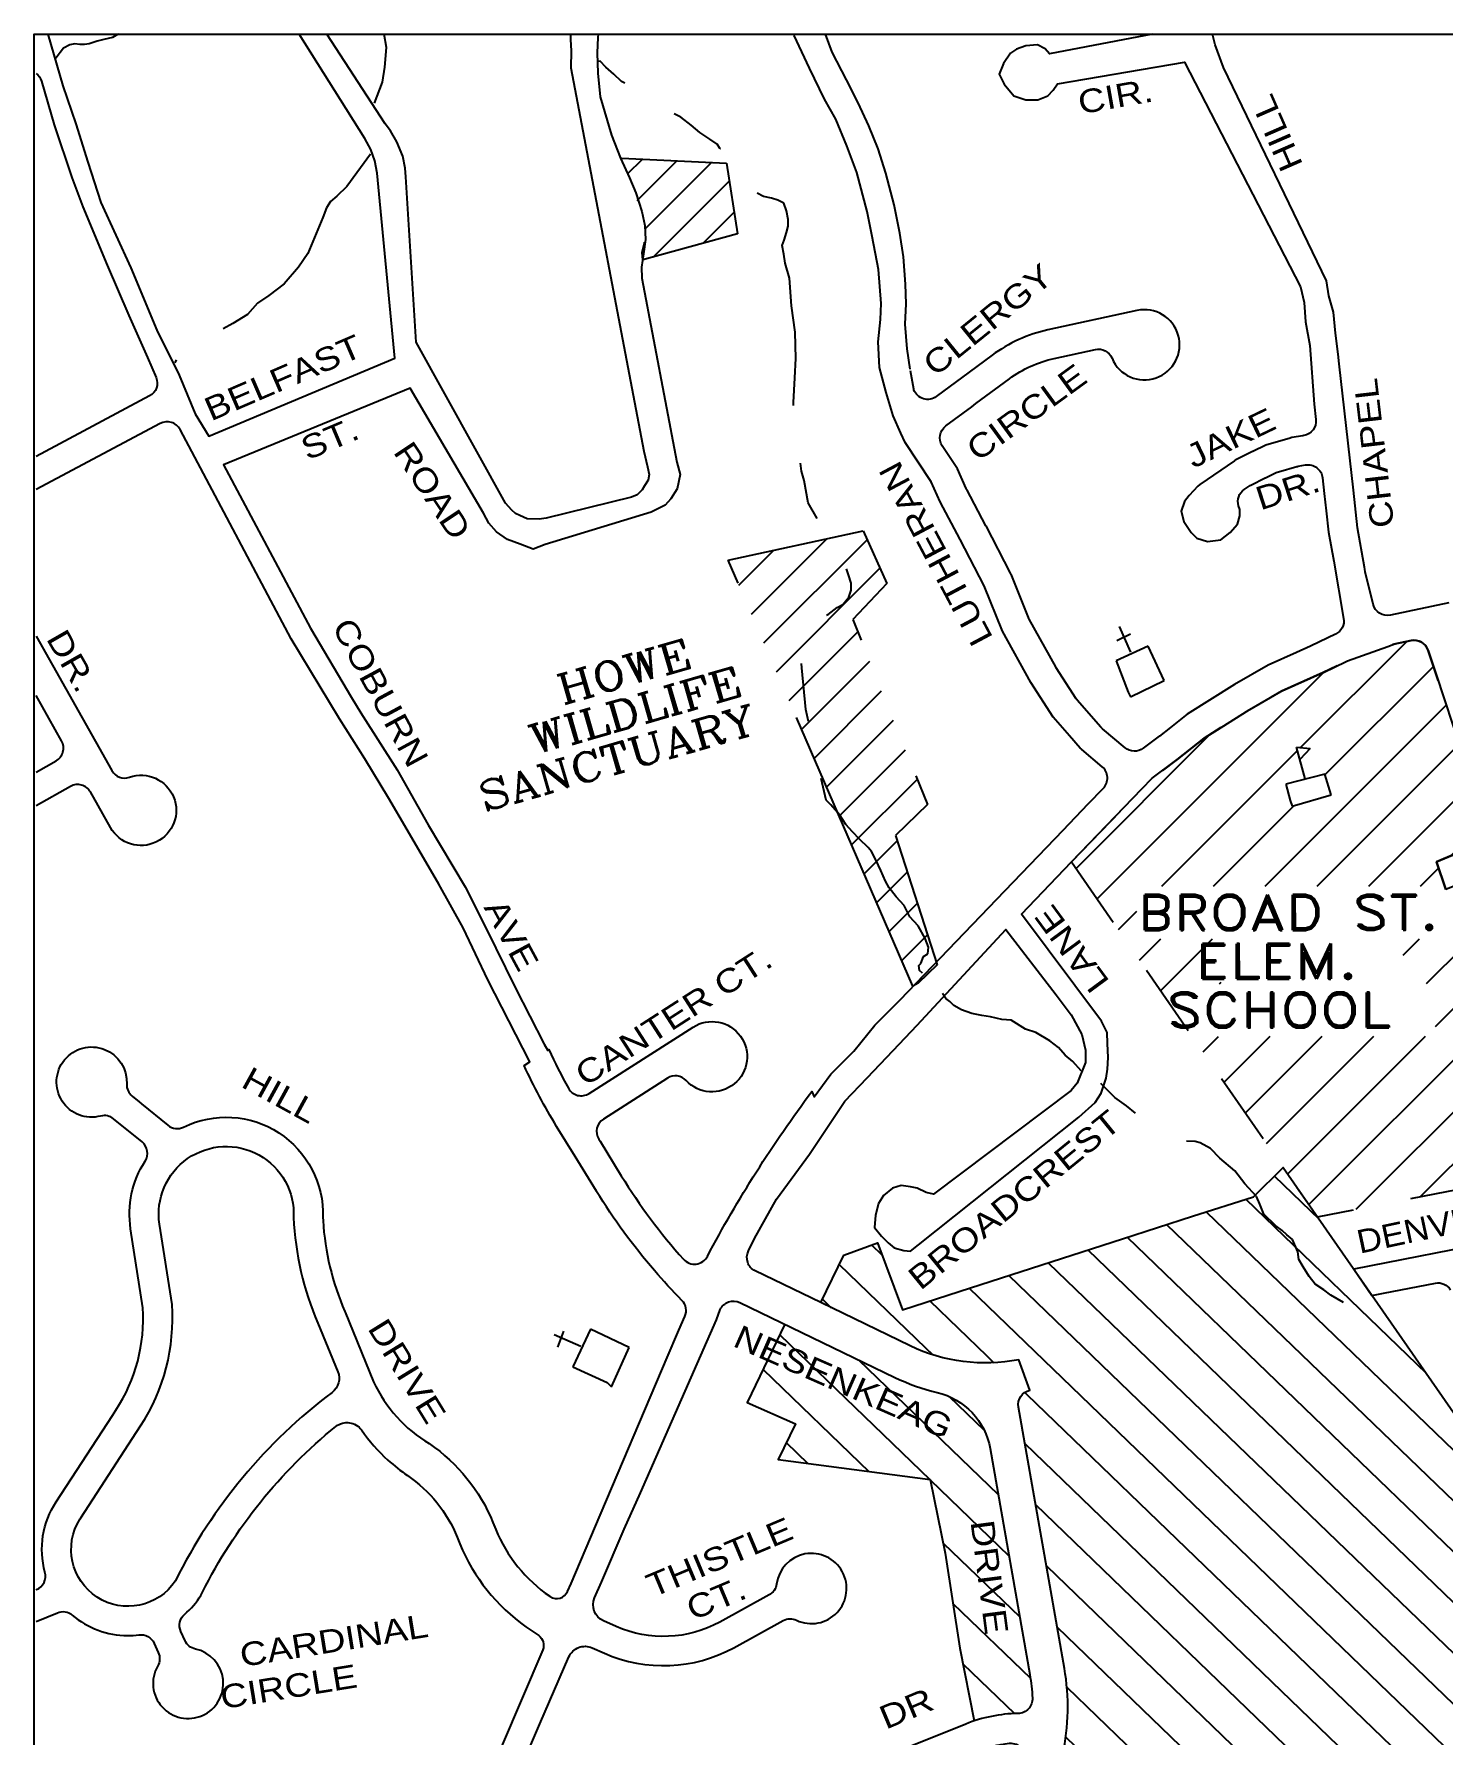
# Paper-space layout 'Cover Sheet' of a CAD drawing. Header units: inches. Extents: x 1.1 to 40.6, y 0.6 to 29.
# Drawn here: x 3.874 to 6.28, y 12.62 to 15.526 of the extents above; entities that cross this region are included whole.
import ezdxf

# ---------------------------------------------------------------- set-up
doc = ezdxf.new("R2010")
doc.units = ezdxf.units.IN
doc.header["$MEASUREMENT"] = 0
for name, pattern in [('DASHED', [0.75, 0.5, -0.25]), ('DASHED4', [0.1875, 0.125, -0.0625]), ('WATER2', [0.56, 0.4, -0.04, 0, -0.04, 0, -0.04, 0, -0.04])]:
    doc.linetypes.add(name, pattern=pattern)
for name, color, linetype in [('N-AREASHAD', 9, 'Continuous'), ('N-BLDG', 1, 'Continuous'), ('N-ELEM', 1, 'DASHED4'), ('N-PROP', 1, 'DASHED'), ('N-RD-MAIN', 1, 'Continuous'), ('N-TEXT', 1, 'Continuous'), ('N-WATER1', 1, 'WATER2'), ('P4TIT', 7, 'Continuous'), ('SITE', 3, 'Continuous')]:
    doc.layers.add(name, color=color, linetype=linetype)
doc.styles.add('ROMAND', font='romand', dxfattribs={"height": 7.874016})
doc.styles.add('TITLEX', font='ROMANC', dxfattribs={"width": 1.2, "height": 0.007628})

# ---------------------------------------------------------------- blocks, each defined once
blk = doc.blocks.new('*X7')
at = {"color": 0}
for p, q in [((12768.4, 27803.3), (12793.7, 27828.6)), ((12784.7, 27757.7), (12852.7, 27825.7)), ((12797.6, 27708.7), (12911.7, 27822.8)), ((12812.1, 27661.3), (12942.2, 27791.4)), ((12897.5, 27684.8), (12950.6, 27737.9))]:
    blk.add_line(p, q, dxfattribs=at)
blk = doc.blocks.new('*X6')
at = {"color": 0}
for p, q in [((12980, 27051.4), (13108.6, 27180)), ((13001.3, 27002.1), (13177.5, 27178.2)), ((12958.6, 27100.7), (13018.3, 27160.5)), ((13022.7, 26952.7), (13199.5, 27129.5)), ((13044.1, 26903.4), (13161.8, 27021.1)), ((13065.5, 26854.1), (13182.1, 26970.6)), ((13086.9, 26804.7), (13202.3, 26920.2)), ((13108.3, 26755.4), (13222.6, 26869.8)), ((13129.6, 26706.1), (13242.9, 26819.4)), ((13151, 26656.8), (13263.2, 26768.9)), ((13172.4, 26607.4), (13228.9, 26663.9)), ((13193.8, 26558.1), (13246, 26610.4)), ((13215.2, 26508.8), (13263.2, 26556.8)), ((13236.6, 26459.5), (13280.4, 26503.3))]:
    blk.add_line(p, q, dxfattribs=at)
blk = doc.blocks.new('*X13')
at = {"color": 0}
for p, q in [((14529.1, 26373.1), (14710.1, 26554.1)), ((14571.1, 26326.8), (14756.3, 26511.9)), ((14182.1, 26114.5), (14570, 26502.4)), ((14469.2, 26136.4), (14778.3, 26445.6)), ((14145.9, 26166.7), (14375.1, 26396)), ((14292.3, 26136.3), (14523.9, 26368)), ((14557.6, 26136.5), (14800.3, 26379.2)), ((14646, 26136.5), (14822.3, 26312.8)), ((14380.7, 26136.4), (14518.2, 26273.8)), ((14786.4, 26188.5), (14844.3, 26246.4)), ((14734.5, 26136.6), (14765.2, 26167.3)), ((14822.9, 26136.6), (14844.9, 26158.6)), ((14841.9, 26067.2), (14888.3, 26113.7)), ((14218.2, 26062.3), (14249.6, 26093.6)), ((14254.4, 26010.1), (14290.7, 26046.3)), ((14290.6, 25957.9), (14379.1, 26046.4)), ((14704.7, 26018.4), (14732.8, 26046.6)), ((14811, 26036.3), (14821.3, 26046.6)), ((14744.6, 25969.9), (14809.2, 26034.5)), ((14390.8, 25969.7), (14393.6, 25972.5)), ((14759.7, 25896.6), (14831.2, 25968.2)), ((14543.8, 25592.3), (14853.2, 25901.8)), ((14362.9, 25853.4), (14389.2, 25879.7)), ((14399.1, 25801.2), (14477.7, 25879.8)), ((14435.3, 25749), (14566.1, 25879.8)), ((14471.5, 25696.8), (14654.5, 25879.8)), ((14507.6, 25644.6), (14743, 25879.9)), ((14624.4, 25584.6), (14875.3, 25835.4)), ((14734.2, 25606), (14897.3, 25769)), ((14844, 25627.4), (14919.3, 25702.7))]:
    blk.add_line(p, q, dxfattribs=at)

psp = doc.layouts.new('Cover Sheet')

# ---------------------------------------------------------------- hatches: boundary and pattern name
at = {"layer": 'SITE'}
h = psp.add_hatch(dxfattribs=at)
h.set_pattern_fill('ANSI31', color=6, scale=0.5, angle=91.0364, style=0)
h.set_pattern_definition([(136.03636, (-1.077634, -0.9665), (-0.0433876, -0.04498628), [])])
edge = h.paths.add_edge_path()
edge.add_line((5.2176, 13.3589), (5.2568, 13.4399))
edge.add_line((5.2568, 13.4399), (5.3144, 13.461))
edge.add_line((5.3144, 13.461), (5.3571, 13.3466))
edge.add_line((5.3571, 13.3466), (5.4737, 13.3843))
edge.add_line((5.4737, 13.3843), (5.7332, 13.4679))
edge.add_line((5.7332, 13.4679), (5.8524, 13.5066))
edge.add_line((5.8524, 13.5066), (5.957, 13.5394))
edge.add_line((5.957, 13.5394), (6.0077, 13.5898))
edge.add_line((6.0077, 13.5898), (6.4038, 13.0198))
edge.add_line((6.4038, 13.0198), (6.4455, 12.5484))
edge.add_line((6.4455, 12.5484), (6.5089, 11.7703))
edge.add_line((6.5089, 11.7703), (6.5509, 11.0502))
edge.add_line((6.5509, 11.0502), (6.5682, 10.4722))
edge.add_line((6.5682, 10.4722), (6.5244, 10.4564))
edge.add_line((6.5244, 10.4564), (6.4878, 10.4276))
edge.add_line((6.4878, 10.4276), (6.4474, 10.3979))
edge.add_line((6.4474, 10.3979), (6.3617, 10.3515))
edge.add_line((6.3617, 10.3515), (6.2618, 10.2801))
edge.add_line((6.2618, 10.2801), (6.144, 10.2111))
edge.add_line((6.144, 10.2111), (6.1047, 10.1707))
edge.add_line((6.1047, 10.1707), (6.0298, 10.1148))
edge.add_line((6.0298, 10.1148), (5.9512, 10.0708))
edge.add_line((5.9512, 10.0708), (5.9072, 10.0185))
edge.add_line((5.9072, 10.0185), (5.8502, 9.9964))
edge.add_line((5.8502, 9.9964), (5.7027, 10.377))
edge.add_line((5.7027, 10.377), (5.6735, 10.4529))
edge.add_line((5.6735, 10.4529), (5.6065, 10.6548))
edge.add_line((5.6065, 10.6548), (5.4953, 10.9373))
edge.add_line((5.4953, 10.9373), (5.4371, 11.0853))
edge.add_line((5.4371, 11.0853), (5.3121, 11.4233))
edge.add_line((5.3121, 11.4233), (5.1976, 11.7318))
edge.add_line((5.1976, 11.7318), (5.0974, 12.0007))
edge.add_line((5.0974, 12.0007), (5.1845, 12.0324))
edge.add_arc((5.2326, 11.9968), 0.0598, 143.5036, 427.6648)
edge.add_line((5.2553, 12.0521), (5.3273, 12.0728))
edge.add_line((5.3273, 12.0728), (5.3125, 12.1034))
edge.add_line((5.3125, 12.1034), (5.448, 12.5325))
edge.add_line((5.448, 12.5325), (5.4325, 12.5716))
edge.add_line((5.4325, 12.5716), (5.4842, 12.5924))
edge.add_arc((5.5588, 12.407), 0.1998, 95.5321, 111.9317, ccw=False)
edge.add_arc((5.542, 12.5811), 0.025, -16.6438, 95.5321, ccw=False)
edge.add_line((5.5659, 12.5739), (5.6311, 12.5868))
edge.add_arc((5.2546, 12.667), 0.385, 347.9676, 369.9483)
edge.add_line((5.6338, 12.7335), (5.5554, 13.1803))
edge.add_arc((5.58, 13.1846), 0.025, 102.539, 189.9483, ccw=False)
edge.add_line((5.5746, 13.209), (5.5558, 13.2612))
edge.add_arc((5.4987, 13.5507), 0.295, 244.1936, 281.1601, ccw=False)
edge.add_line((5.3702, 13.2851), (5.2176, 13.3589))
h.paths.add_polyline_path([(5.5276, 11.9137), (6.2638, 11.9137), (6.2638, 12.0953), (5.5276, 12.0953)], flags=24)
h = psp.add_hatch(dxfattribs=at)
h.set_pattern_fill('ANSI31', color=6, scale=0.5, angle=91.0364, style=0)
h.set_pattern_definition([(136.03636, (-0.8132, -1.09227), (-0.0433876, -0.04498628), [])])
h.paths.add_polyline_path([(5.507, 13.1093, 0.29941), (5.4165, 13.2053, -0.054279), (5.3441, 13.2311), (5.1565, 13.3218), (5.0918, 13.188), (5.1743, 13.1519), (5.1447, 13.0907), (5.4046, 13.0563), (5.4302, 12.9306), (5.4551, 12.7685), (5.4796, 12.644, -0.076569), (5.5546, 12.6568, 0.423737), (5.5792, 12.6831, 0.031064), (5.5747, 12.7232)])
h.paths.add_polyline_path([(5.4621, 12.9931), (5.4937, 12.7511), (5.5532, 12.7589), (5.5216, 13.0008)], flags=24)
h.paths.add_polyline_path([(5.0523, 13.2801), (5.4515, 13.1049), (5.4756, 13.1598), (5.0764, 13.335)], flags=9)

# ---------------------------------------------------------------- linework, layer by layer
at = {"layer": 'N-BLDG'}
for p, q in [((5.7474, 14.4703), (5.728, 14.5138)), ((5.7771, 14.4806), (5.722, 14.4555)), ((5.7234, 14.4901), (5.7466, 14.5016)), ((5.8041, 14.4217), (5.7771, 14.4806)), ((5.722, 14.4555), (5.743, 14.4018)), ((5.7468, 14.394), (5.8041, 14.4217)), ((5.743, 14.4018), (5.7468, 14.394)), ((4.8244, 13.3133), (4.7944, 13.2489)), ((4.8905, 13.2819), (4.8244, 13.3133)), ((4.8076, 13.2837), (4.7625, 13.304)), ((4.7683, 13.2828), (4.7788, 13.3102)), ((4.86, 13.215), (4.8905, 13.2819)), ((4.7944, 13.2489), (4.8529, 13.2225)), ((4.8529, 13.2225), (4.86, 13.215))]:
    psp.add_line(p, q, dxfattribs=at)
at = {"layer": 'N-ELEM'}
for p, q in [((6.0302, 14.3077), (6.0536, 14.3055)), ((6.0448, 14.2535), (6.0302, 14.3077)), ((6.0536, 14.3055), (6.0366, 14.2874)), ((6.0787, 14.2617), (6.0118, 14.2445)), ((6.0118, 14.2445), (6.0195, 14.217)), ((6.0895, 14.2264), (6.0787, 14.2617)), ((6.0195, 14.217), (6.0227, 14.2068)), ((6.0227, 14.2068), (6.0895, 14.2264))]:
    psp.add_line(p, q, dxfattribs=at)
at = {"layer": 'N-ELEM', "flags": 128}
psp.add_lwpolyline([(5.6461, 14.1117), (6.066, 13.5056), (6.446, 13.5797), (6.3168, 13.9694), (6.4094, 14.0078), (6.3935, 14.0558), (6.3863, 14.0774, 0.435682), (6.353, 14.0927), (6.3131, 14.0761), (6.2852, 14.0646), (6.2694, 14.1122), (6.313, 14.1302), (6.3406, 14.1416, 0.393066), (6.3547, 14.1726), (6.3505, 14.1855), (6.2731, 14.4189), (6.255, 14.4733, 0.382474), (6.2261, 14.4899), (6.1968, 14.4836, 0.03424), (6.1935, 14.4826), (6.1658, 14.4726), (6.1162, 14.4547), (6.076, 14.4355), (6.0046, 14.4035), (5.95, 14.372), (5.8727, 14.3235), (5.8266, 14.287), (5.7837, 14.2549)], format="xyb", close=True, dxfattribs=at)
at = {"layer": 'N-PROP', "flags": 128}
for points in [[(4.8779, 15.3142), (5.0567, 15.3056), (5.0757, 15.185), (4.9138, 15.1404), (4.9128, 15.1532), (4.9164, 15.1695), (4.9179, 15.1801), (4.9166, 15.1976), (4.9078, 15.2282), (4.9023, 15.2479), (4.8974, 15.27), (4.8871, 15.2884), (4.8812, 15.3024)], [(5.3748, 13.8997), (5.0594, 14.6275), (5.2899, 14.6774), (5.3306, 14.5874), (5.2727, 14.526), (5.3999, 14.2099), (5.3454, 14.1567), (5.4162, 13.9358), (5.3841, 13.9045)]]:
    psp.add_lwpolyline(points, close=True, dxfattribs=at)
at = {"layer": 'N-RD-MAIN', "flags": 128}
for points in [[(3.8974, 15.5264), (3.9232, 15.4376), (3.9454, 15.373), (3.9658, 15.3072), (3.9879, 15.2383), (4.0391, 15.1266), (4.0835, 15.0201), (4.1215, 14.9435), (4.1491, 14.8774), (4.1721, 14.8391), (4.4901, 14.9728), (4.4601, 15.2884), (4.456, 15.3097), (4.4489, 15.3293), (4.4386, 15.3477), (4.3264, 15.5264)], [(4.7899, 15.5264), (4.79, 15.5169), (4.7915, 15.4978), (4.7905, 15.4688), (4.9157, 14.8139), (4.9218, 14.787), (4.9245, 14.7736), (4.9228, 14.7638), (4.9163, 14.7545), (4.9128, 14.7478), (4.9038, 14.7391), (4.8945, 14.7352), (4.7488, 14.699), (4.7369, 14.6973), (4.716, 14.6981), (4.7035, 14.7035), (4.696, 14.707), (4.6899, 14.7129), (4.6794, 14.725), (4.5265, 14.9997), (4.5087, 15.2825), (4.5076, 15.2969), (4.5036, 15.3174), (4.4936, 15.3423), (4.4826, 15.3608), (4.4736, 15.3729), (4.3742, 15.5264)], [(5.3545, 14.8444), (5.3413, 14.874), (5.3294, 14.914), (5.3181, 14.9565), (5.3155, 15.0005), (5.3198, 15.0385), (5.3209, 15.0659), (5.3164, 15.1241), (5.3056, 15.1803), (5.2967, 15.223), (5.2795, 15.2899), (5.2624, 15.3351), (5.2436, 15.381), (5.2241, 15.4148), (5.1983, 15.4682), (5.1723, 15.524), (5.1715, 15.5264)], [(5.3703, 14.954), (5.3654, 14.9883), (5.3621, 15.0306), (5.3635, 15.0652), (5.3625, 15.0988), (5.3589, 15.1459), (5.3525, 15.1863), (5.3432, 15.2346), (5.3286, 15.2888), (5.3157, 15.3304), (5.2999, 15.3693), (5.2816, 15.4088), (5.2617, 15.4482), (5.2372, 15.4953), (5.226, 15.5264)], [(6.1032, 14.963), (6.1014, 14.9793), (6.097, 15.0151), (6.0934, 15.0509), (6.0856, 15.0792), (6.0813, 15.1046), (5.9054, 15.469), (5.8912, 15.5081), (5.8869, 15.5264)], [(6.1463, 14.6156), (6.1347, 14.6825), (6.1274, 14.7469), (6.1032, 14.963)], [(5.6424, 14.3274), (5.6147, 14.3589), (5.5764, 14.4186), (5.5279, 14.5063), (5.497, 14.5834), (5.4556, 14.6629), (5.4217, 14.7269), (5.4062, 14.761), (5.3617, 14.8282), (5.3545, 14.8444)], [(5.6315, 14.166), (5.6746, 14.2109)], [(6.3042, 14.1266), (6.2694, 14.1122), (6.2852, 14.0646)]]:
    psp.add_lwpolyline(points, dxfattribs=at)
for points in [[(4.8372, 15.5264), (4.8371, 15.5206), (4.8359, 15.494), (4.837, 15.4596), (4.8409, 15.4189), (4.8604, 15.3538), (4.8755, 15.314), (4.8909, 15.2807), (4.9017, 15.2551), (4.9122, 15.223), (4.9173, 15.1993), (4.9183, 15.1753), (4.9146, 15.1509), (4.9115, 15.1282), (4.9122, 15.109), (4.9718, 14.7949), (4.9774, 14.7737), (4.9721, 14.7492), (4.9614, 14.7323), (4.9518, 14.7211), (4.9348, 14.7126), (4.9278, 14.7096), (4.7467, 14.6539), (4.7264, 14.6459), (4.7041, 14.6546), (4.6826, 14.6626), (4.6639, 14.6756), (4.6507, 14.6906), (4.6414, 14.7076), (4.5165, 14.9211), (4.1975, 14.7905), (4.3459, 14.5114), (4.4161, 14.3928), (4.4318, 14.3663), (4.4938, 14.2691), (4.5468, 14.1753), (4.6104, 14.0694), (4.6455, 13.9991), (4.696, 13.8963), (4.7452, 13.8005), (4.7512, 13.7896), (4.7534, 13.7911, 0.018436), (4.7865, 13.7251, 0.434002), (4.8218, 13.7161), (4.9995, 13.8296, -2.140501), (4.9877, 13.7383, 0.363159), (4.9559, 13.7424), (4.8463, 13.6724, 0.409091), (4.8384, 13.6382)], [(5.7843, 15.5264), (5.6082, 15.4926), (5.6011, 15.5009), (5.5878, 15.5079), (5.5678, 15.5064), (5.5522, 15.5004), (5.5415, 15.4939), (5.53, 15.4762), (5.5226, 15.4579), (5.5311, 15.4409), (5.5472, 15.4205), (5.5677, 15.4141), (5.5886, 15.4141), (5.6057, 15.421), (5.6146, 15.4305), (5.6218, 15.4415), (5.8389, 15.4784), (6.0191, 15.1295), (6.0371, 15.0947), (6.0432, 15.0679), (6.0458, 15.0344), (6.0529, 14.994), (6.0606, 14.8938), (6.0635, 14.8677, -0.397781), (6.0429, 14.8403), (6.041, 14.8399), (6.0222, 14.8368, 0.027783), (6.0195, 14.8361), (5.9816, 14.8253, 0.041376), (5.9777, 14.8238), (5.9555, 14.8132, 0.005858), (5.9549, 14.813), (5.9269, 14.7988, 0.032961), (5.9241, 14.7972), (5.8651, 14.7568), (5.8619, 14.7537), (5.8471, 14.7381), (5.8391, 14.7278), (5.8331, 14.7113), (5.8377, 14.6932), (5.8504, 14.6749), (5.8599, 14.6652), (5.8781, 14.6594), (5.9011, 14.662), (5.917, 14.6745), (5.9295, 14.6891), (5.9333, 14.703), (5.9332, 14.7142), (5.9314, 14.7201, -0.330731), (5.9411, 14.7482), (5.9496, 14.754, -0.032961), (5.9524, 14.7557), (5.977, 14.7681, -0.005858), (5.9775, 14.7683), (5.9955, 14.7769, -0.041376), (5.9993, 14.7784), (6.0306, 14.7873, -0.027783), (6.0333, 14.7879), (6.0457, 14.79, -0.430839), (6.0747, 14.7682), (6.0777, 14.7413, 0.000697), (6.0777, 14.7412), (6.0811, 14.7118), (6.0852, 14.6753), (6.0939, 14.6256), (6.1108, 14.5277, -0.336413), (6.0969, 14.5009), (6.0552, 14.481, -0.005693), (6.0547, 14.4808), (6.0542, 14.4805), (6.0303, 14.4698), (5.9818, 14.4481), (5.9242, 14.4148), (5.8438, 14.3644), (5.8148, 14.3414), (5.7963, 14.3268, -0.006519), (5.7958, 14.3264), (5.7685, 14.306, -0.349093), (5.7374, 14.3069), (5.6988, 14.3394, -0.0374), (5.6961, 14.342), (5.6834, 14.3565), (5.656, 14.3877, -0.037407), (5.6537, 14.3907), (5.6198, 14.4435, -0.0165), (5.6189, 14.4449), (5.5739, 14.5264, -0.031132), (5.5725, 14.5293), (5.543, 14.6032, 0.02507), (5.5419, 14.6054), (5.4999, 14.6861, 0.001382), (5.4998, 14.6862), (5.467, 14.7483, -0.01512), (5.4663, 14.7496), (5.451, 14.7835, 0.039844), (5.449, 14.787), (5.4253, 14.8229, -0.398961), (5.4312, 14.8567), (5.4756, 14.8896), (5.4828, 14.895), (5.54, 14.9373, -0.106125), (5.6165, 14.972), (5.6867, 14.9873, -0.360402), (5.715, 14.9727), (5.7152, 14.9723, 2.136245), (5.7578, 15.054), (5.6058, 15.0209, 0.106125), (5.5103, 14.9775), (5.4712, 14.9485), (5.415, 14.907, -0.49747), (5.3768, 14.9182), (5.3764, 14.9193), (5.3707, 14.9509)], [(3.8773, 15.4591, -0.163653), (3.8864, 15.446), (3.9081, 15.3712), (3.9381, 15.281), (3.9572, 15.2311), (3.9986, 15.1315), (4.0357, 15.0453), (4.0678, 14.9739), (4.0823, 14.9397, -0.389326), (4.0711, 14.9079), (3.8773, 14.8047)], [(3.8773, 12.8681), (3.8779, 12.8684, 0.379418), (3.8925, 12.8981, -0.216859), (3.9118, 13.0185), (4.0077, 13.1659), (4.0138, 13.1753, 0.161184), (4.0598, 13.35), (4.0388, 13.485, -0.184494), (4.0635, 13.6003, 0.383005), (4.0583, 13.6333), (4.0098, 13.6728, 0.239932), (3.9876, 13.6776, -3.074773), (4.0322, 13.7323, 0.239932), (4.0414, 13.7116), (4.0531, 13.702), (4.0573, 13.6986), (4.1025, 13.6618, 0.292767), (4.1293, 13.6587, -0.566992), (4.3671, 13.5044), (4.3674, 13.4991, 0.087079), (4.4047, 13.3437), (4.4051, 13.3427), (4.4537, 13.2235, 0.149816), (4.549, 13.1178, -0.147221), (4.6577, 12.9832), (4.6625, 12.9714), (4.6625, 12.9714, 0.147218), (4.7548, 12.8572), (4.7556, 12.8566, 0.471752), (4.7852, 12.8654), (4.7911, 12.8791), (4.8328, 12.9769), (4.9555, 13.265), (4.9754, 13.3117), (4.9856, 13.335, 0.306565), (4.9805, 13.3626, -0.016508), (4.9336, 13.4136, -0.039966), (4.8346, 13.5488), (4.8343, 13.5493), (4.7982, 13.6082), (4.7664, 13.6599, -0.028082), (4.7109, 13.7639), (4.7207, 13.7701), (4.6492, 13.9103), (4.607, 13.9993), (4.5651, 14.074), (4.5114, 14.1669), (4.48, 14.2199), (4.4386, 14.2882), (4.3957, 14.356), (4.3133, 14.4931), (4.1232, 14.8506, 0.41431), (4.0894, 14.8609), (3.8773, 14.7481)], [(6.2905, 14.5547), (6.1907, 14.5334, -0.406009), (6.1612, 14.552), (6.1478, 14.6072), (6.147, 14.612), (6.1463, 14.6156)], [(3.8773, 14.4978), (4.0069, 14.2678, 0.363159), (4.0369, 14.2565, -2.140501), (4.0044, 14.1704), (3.97, 14.2314, 0.414214), (3.936, 14.2409), (3.8773, 14.2078)], [(5.0943, 13.447), (5.1044, 13.4681), (5.1421, 13.5356), (5.1983, 13.6127), (5.259, 13.7031), (5.2971, 13.7428), (5.3416, 13.7896), (5.3824, 13.8329), (5.5335, 13.9963), (5.62, 13.8849), (5.6451, 13.8508), (5.6638, 13.8169), (5.6699, 13.7901), (5.6699, 13.7692), (5.6558, 13.7336), (5.6451, 13.7212), (5.4101, 13.5441), (5.3977, 13.5471), (5.3826, 13.5546), (5.3712, 13.5569), (5.355, 13.5587), (5.3401, 13.5543), (5.325, 13.5417), (5.3165, 13.5281), (5.311, 13.5084), (5.3095, 13.4873), (5.3212, 13.4723), (5.3326, 13.4612), (5.343, 13.4524), (5.3595, 13.4481), (5.3708, 13.4467), (5.3844, 13.4575), (5.6586, 13.6757), (5.6864, 13.7006), (5.6964, 13.7167), (5.7049, 13.7422), (5.7077, 13.7577), (5.7086, 13.7778), (5.7075, 13.8018), (5.7069, 13.8202), (5.6974, 13.8395), (5.5604, 14.0224), (5.6461, 14.1117), (5.766, 14.2365), (5.7837, 14.2549), (5.8266, 14.287), (5.8727, 14.3235), (5.8908, 14.3348), (5.9496, 14.3717, -0.009163), (5.9504, 14.3722), (6.0035, 14.4029, -0.025556), (6.0058, 14.404), (6.0757, 14.4354, 0.005693), (6.0762, 14.4356), (6.1151, 14.4541, -0.024189), (6.1174, 14.4551), (6.1862, 14.48), (6.1935, 14.4826, -0.03424), (6.1968, 14.4836), (6.2261, 14.4899, -0.382474), (6.255, 14.4733), (6.2681, 14.4339), (6.3124, 14.3003)], [(3.8773, 14.2652), (3.9114, 14.2845, 0.414214), (3.9209, 14.3185), (3.8773, 14.3959)], [(5.6746, 14.2109), (5.7004, 14.2378, 0.433234), (5.6985, 14.2742), (5.6637, 14.3036, -0.0374), (5.661, 14.3062), (5.6424, 14.3274)], [(4.8384, 13.6382), (4.8408, 13.6344), (4.8769, 13.5756, 0.044614), (4.9832, 13.4328, 0.522715), (5.024, 13.4378, -0.039399), (5.2025, 13.7197), (5.2065, 13.7105), (5.2348, 13.7492), (5.2743, 13.7884), (5.3102, 13.8329), (5.3534, 13.8764), (5.5184, 14.0483), (5.6315, 14.166)], [(4.1153, 12.8833, -0.989461), (3.9524, 12.9891), (3.9536, 12.991), (4.0557, 13.148, 0.162999), (4.1095, 13.3555), (4.0882, 13.4927, -1.109383), (4.3171, 13.5043, 0.091171), (4.3588, 13.3238), (4.3927, 13.2408, -0.340702), (4.3829, 13.2055, 0.116752), (4.1153, 12.8833, 0.116752)], [(6.3784, 13.4647), (6.1281, 13.4159), (6.1592, 13.371), (6.1791, 13.3749), (6.2675, 13.3921, -0.308996), (6.2934, 13.3809)], [(4.7174, 12.5913), (4.7376, 12.6389), (4.7875, 12.7536, -0.414214), (4.827, 12.769), (4.8481, 12.7597, 0.233167), (5.069, 12.7692), (5.1535, 12.8155, -0.239932), (5.1762, 12.8161, 3.074773), (5.1423, 12.878, -0.239932), (5.1295, 12.8593), (5.045, 12.813, -0.233167), (4.8683, 12.8054), (4.8466, 12.815, -0.412608), (4.8312, 12.8544), (4.8429, 12.8813), (4.8821, 12.9715), (4.9095, 13.0338), (5.0397, 13.3291), (5.0459, 13.3468)], [(3.8773, 12.8141), (3.9136, 12.829, -0.279895), (3.9392, 12.8249, 0.175988), (4.0334, 12.79, 0.033363), (4.053, 12.7912, -0.330296), (4.079, 12.7766), (4.0861, 12.7607, -0.239932), (4.085, 12.738, 3.074773), (4.1494, 12.7669, -0.239932), (4.1317, 12.7811), (4.1246, 12.7971, -0.330296), (4.131, 12.8261, 0.073068), (4.1588, 12.8586), (4.1616, 12.8641, -0.10701), (4.3896, 13.1473, -0.43444), (4.433, 13.1412, 0.055756), (4.4784, 13.0896, 0.034493), (4.5118, 13.0633, -0.147221), (4.5966, 12.9583), (4.6014, 12.9465, 0.143855), (4.7141, 12.8051), (4.7358, 12.7898, -0.354119), (4.7427, 12.7656), (4.6724, 12.6004)]]:
    psp.add_lwpolyline(points, format="xyb", dxfattribs=at)
at = {"layer": 'N-WATER1', "flags": 128}
for points in [[(4.0186, 15.5264), (4.0163, 15.5254), (4.0079, 15.5207), (3.9929, 15.5172), (3.9819, 15.5139), (3.9678, 15.5096), (3.9599, 15.5082), (3.9518, 15.5084), (3.9437, 15.5094), (3.935, 15.5079), (3.9242, 15.5022), (3.9184, 15.4946), (3.9098, 15.4835)], [(4.4556, 15.4084), (4.4689, 15.444), (4.4733, 15.47), (4.4756, 15.5031), (4.4717, 15.5264)], [(5.3916, 13.9219), (5.3864, 13.9263), (5.385, 13.935), (5.3887, 13.9385), (5.3934, 13.9501), (5.4003, 13.9547), (5.4018, 13.966), (5.3959, 13.9808), (5.3838, 14.0024), (5.3697, 14.0181), (5.3602, 14.0375), (5.3462, 14.0524), (5.3346, 14.0676), (5.3281, 14.0791), (5.3203, 14.097), (5.3116, 14.1156), (5.3041, 14.1295), (5.2988, 14.1363), (5.284, 14.1504), (5.2718, 14.1631), (5.2604, 14.1758), (5.2503, 14.1919), (5.2346, 14.2092), (5.2267, 14.2174), (5.1923, 14.3721), (5.1851, 14.4437), (5.1839, 14.4701), (5.1936, 14.5006), (5.2049, 14.5199), (5.2171, 14.5289), (5.2303, 14.5347), (5.2454, 14.5463), (5.2554, 14.5519), (5.2657, 14.564), (5.2696, 14.5763), (5.2695, 14.5883), (5.2652, 14.6024), (5.26, 14.6181), (5.251, 14.6302), (5.1963, 14.7256), (5.1893, 14.7635), (5.1849, 14.7793), (5.1816, 14.8015), (5.1738, 14.8185), (5.1721, 14.8312), (5.1719, 14.8649), (5.171, 14.897), (5.1734, 14.9389), (5.1748, 14.9719), (5.1738, 15.0168), (5.1679, 15.0621), (5.1642, 15.1092), (5.1566, 15.1351), (5.1546, 15.1502), (5.1519, 15.1652), (5.1552, 15.1743), (5.159, 15.1874), (5.1622, 15.1981), (5.1621, 15.2094), (5.1593, 15.2244), (5.1543, 15.2376), (5.1443, 15.2425), (5.1336, 15.2457), (5.1197, 15.2486), (5.1055, 15.2564), (5.0973, 15.2694), (5.0834, 15.2932), (5.0725, 15.31), (5.0628, 15.3205), (5.046, 15.3304), (5.0406, 15.338), (5.0279, 15.3467), (5.0109, 15.3582), (4.9963, 15.3707), (4.9784, 15.3846), (4.9475, 15.3999), (4.9306, 15.4106), (4.9117, 15.4276), (4.8908, 15.438), (4.8774, 15.445), (4.8644, 15.4577), (4.8506, 15.4695), (4.841, 15.4799), (4.8354, 15.4795)], [(4.4487, 15.3212), (4.408, 15.2659), (4.3908, 15.2493), (4.3803, 15.2405), (4.3731, 15.2295), (4.3672, 15.213), (4.3414, 15.1516), (4.3256, 15.1279), (4.3013, 15.0995), (4.2747, 15.0798), (4.2557, 15.0663), (4.2387, 15.0473), (4.2134, 15.0317), (4.1934, 15.0205), (4.1634, 15.0134), (4.1458, 15.0032), (4.1315, 14.9901), (4.1218, 14.9805), (4.1142, 14.9647)], [(5.6622, 13.755), (5.6481, 13.7707), (5.6352, 13.7818), (5.6238, 13.7945), (5.6092, 13.8063), (5.5849, 13.8204), (5.5675, 13.8263), (5.5431, 13.8413), (5.527, 13.8424), (5.5073, 13.8473), (5.4927, 13.8494), (5.4756, 13.8529), (5.4583, 13.8588), (5.4448, 13.8666), (5.4379, 13.8733), (5.4311, 13.8784), (5.4256, 13.8868)], [(6.1104, 13.359), (6.0892, 13.3717), (6.0772, 13.3804), (6.0619, 13.3903), (6.052, 13.4032), (6.0418, 13.42), (6.0343, 13.4322), (6.0324, 13.4457), (6.0234, 13.4666), (6.0138, 13.4747), (6.006, 13.482), (5.9949, 13.4899), (5.9747, 13.5099), (5.9676, 13.527), (5.9617, 13.5402), (5.9422, 13.5619), (5.9251, 13.5837), (5.8991, 13.6056), (5.8833, 13.622), (5.8656, 13.6317), (5.8573, 13.6343), (5.838, 13.635), (5.8171, 13.6445), (5.7969, 13.6557), (5.7782, 13.667), (5.7561, 13.682), (5.7397, 13.6951), (5.72, 13.7095), (5.7103, 13.7191), (5.6963, 13.7332)]]:
    psp.add_lwpolyline(points, dxfattribs=at)
at = {"layer": 'P4TIT'}
psp.add_lwpolyline([(11.6738, 15.5264), (11.6738, 8.0014), (3.8738, 8.0014), (3.8738, 15.5264)], close=True, dxfattribs=at)
at = {"layer": 'SITE', "flags": 128}
for points in [[(5.2176, 13.3589), (5.2568, 13.4399), (5.3144, 13.461), (5.3571, 13.3466), (5.4737, 13.3843), (5.7332, 13.4679), (5.8524, 13.5066), (5.957, 13.5394), (6.0077, 13.5898), (6.4038, 13.0198)], [(5.1565, 13.3218), (5.0918, 13.188), (5.1743, 13.1519), (5.1447, 13.0907), (5.4046, 13.0563), (5.4302, 12.9306), (5.4551, 12.7685), (5.4796, 12.644)]]:
    psp.add_lwpolyline(points, dxfattribs=at)
for points in [[(5.2176, 13.3589), (5.1057, 13.413, -0.422168), (5.0943, 13.447)], [(5.0459, 13.3468, -0.421893), (5.0795, 13.359), (5.3441, 13.2311, 0.054279), (5.4165, 13.2053, -0.29941), (5.507, 13.1093), (5.5747, 12.7232, -0.031064), (5.5792, 12.6831, -0.423737), (5.5546, 12.6568, 0.091675), (5.4655, 12.6388), (5.3478, 12.5914, 0.406518), (5.1505, 12.1446), (5.1914, 12.0349), (5.1845, 12.0324)], [(5.4325, 12.5716), (5.4842, 12.5924, -0.071679), (5.5396, 12.6059, -0.532694), (5.5659, 12.5739), (5.6311, 12.5868, 0.096204), (5.6338, 12.7335), (5.5554, 13.1803, -0.401031), (5.5746, 13.209), (5.5558, 13.2612, -0.16271), (5.3702, 13.2851), (5.2176, 13.3589)]]:
    psp.add_lwpolyline(points, format="xyb", dxfattribs=at)

# ---------------------------------------------------------------- block references
at = {"layer": 'N-AREASHAD', "xscale": 0.0009999999999978388, "yscale": 0.0009999999999994458, "zscale": 0.001, "rotation": 359.9999666666674}
for name in ['*X7', '*X6']:
    psp.add_blockref(name, (-7.8807, -12.516), dxfattribs=at)
at = {"layer": 'N-AREASHAD', "xscale": 0.0009999999999976694, "yscale": 0.0009999999999994458, "zscale": 0.001}
psp.add_blockref('*X13', (-8.4922, -12.066), dxfattribs=at)

# ---------------------------------------------------------------- texts
at = {"layer": 'N-ELEM', "style": 'ROMAND', "width": 1.2}
for s, p in [('BROAD ST.', (5.7587, 13.9953)), ('  ELEM.', (5.7587, 13.912)), (' SCHOOL', (5.7588, 13.8286))]:
    psp.add_text(s, height=0.06, rotation=0.0278, dxfattribs=at).set_placement(p)
at = {"layer": 'N-TEXT'}
for s, rotation, width, p in [('CIR.', 10.0162, 1.2, (5.6611, 15.3892)), ('HILL', 113.5959, 1.2, (6.0419, 15.303)), ('CLERGY', 39.0183, 1.2, (5.4131, 14.9396)), ('BELFAST', 23.3559, 1.2, (4.1761, 14.8643)), ('CIRCLE', 36.0411, 1.2, (5.4856, 14.7945)), ('CHAPEL', 96.6284, 1.2, (6.1972, 14.6849)), ('JAKE', 25.6674, 1.2, (5.854, 14.7836)), ('ST.', 22.7691, 1.2, (4.3406, 14.7975)), ('ROAD', 303.67, 1.2, (4.4863, 14.8122)), ('LUTHERAN', 117.9635, 1.2, (5.5127, 14.4947)), ('DR.', 17.9126, 1.2, (5.9687, 14.7122)), ('DR.', 299.7182, 1.2, (3.8937, 14.4934)), ('COBURN               AVE', 298.3971, 1.2, (4.3818, 14.5141)), ('LANE', 126.3857, 1.2, (5.7122, 13.9073)), ('CANTER CT.', 32.7922, 1.2, (4.8151, 13.727)), ('HILL', 331.2518, 1.2, (4.2254, 13.7284)), ('BROADCREST', 39.1281, 1.2, (5.3879, 13.3785)), ('DENVER DR.', 12.0361, 1.1, (6.1384, 13.4423)), ('DRIVE', 301.6482, 1.2, (4.4425, 13.3148)), ('NESENKEAG', 336.3095, 1.2, (5.0654, 13.2852)), ('THISTLE', 22.7641, 1.2, (4.9306, 12.8543)), ('DRIVE', 277.4529, 1.2, (5.4733, 12.9844)), ('CT.', 22.7641, 1.2, (4.999, 12.815)), ('CARDINAL', 9.1746, 1.2, (4.229, 12.7362)), ('  CIRCLE', 9.1746, 1.2, (4.1605, 12.6585)), ('DR', 22.7641, 1.2, (5.3288, 12.6289))]:
    psp.add_text(s, height=0.04, rotation=rotation, dxfattribs=dict(at, width=width)).set_placement(p)
at = {"layer": 'N-TEXT', "style": 'TITLEX', "width": 1.2}
for s, p in [('    HOWE', (4.6042, 14.3311)), ('WILDLIFE', (4.7286, 14.2947)), ('SANCTUARY', (4.6426, 14.1977))]:
    psp.add_text(s, height=0.05, rotation=16.0699, dxfattribs=at).set_placement(p)

doc.saveas('drawing.dxf')
